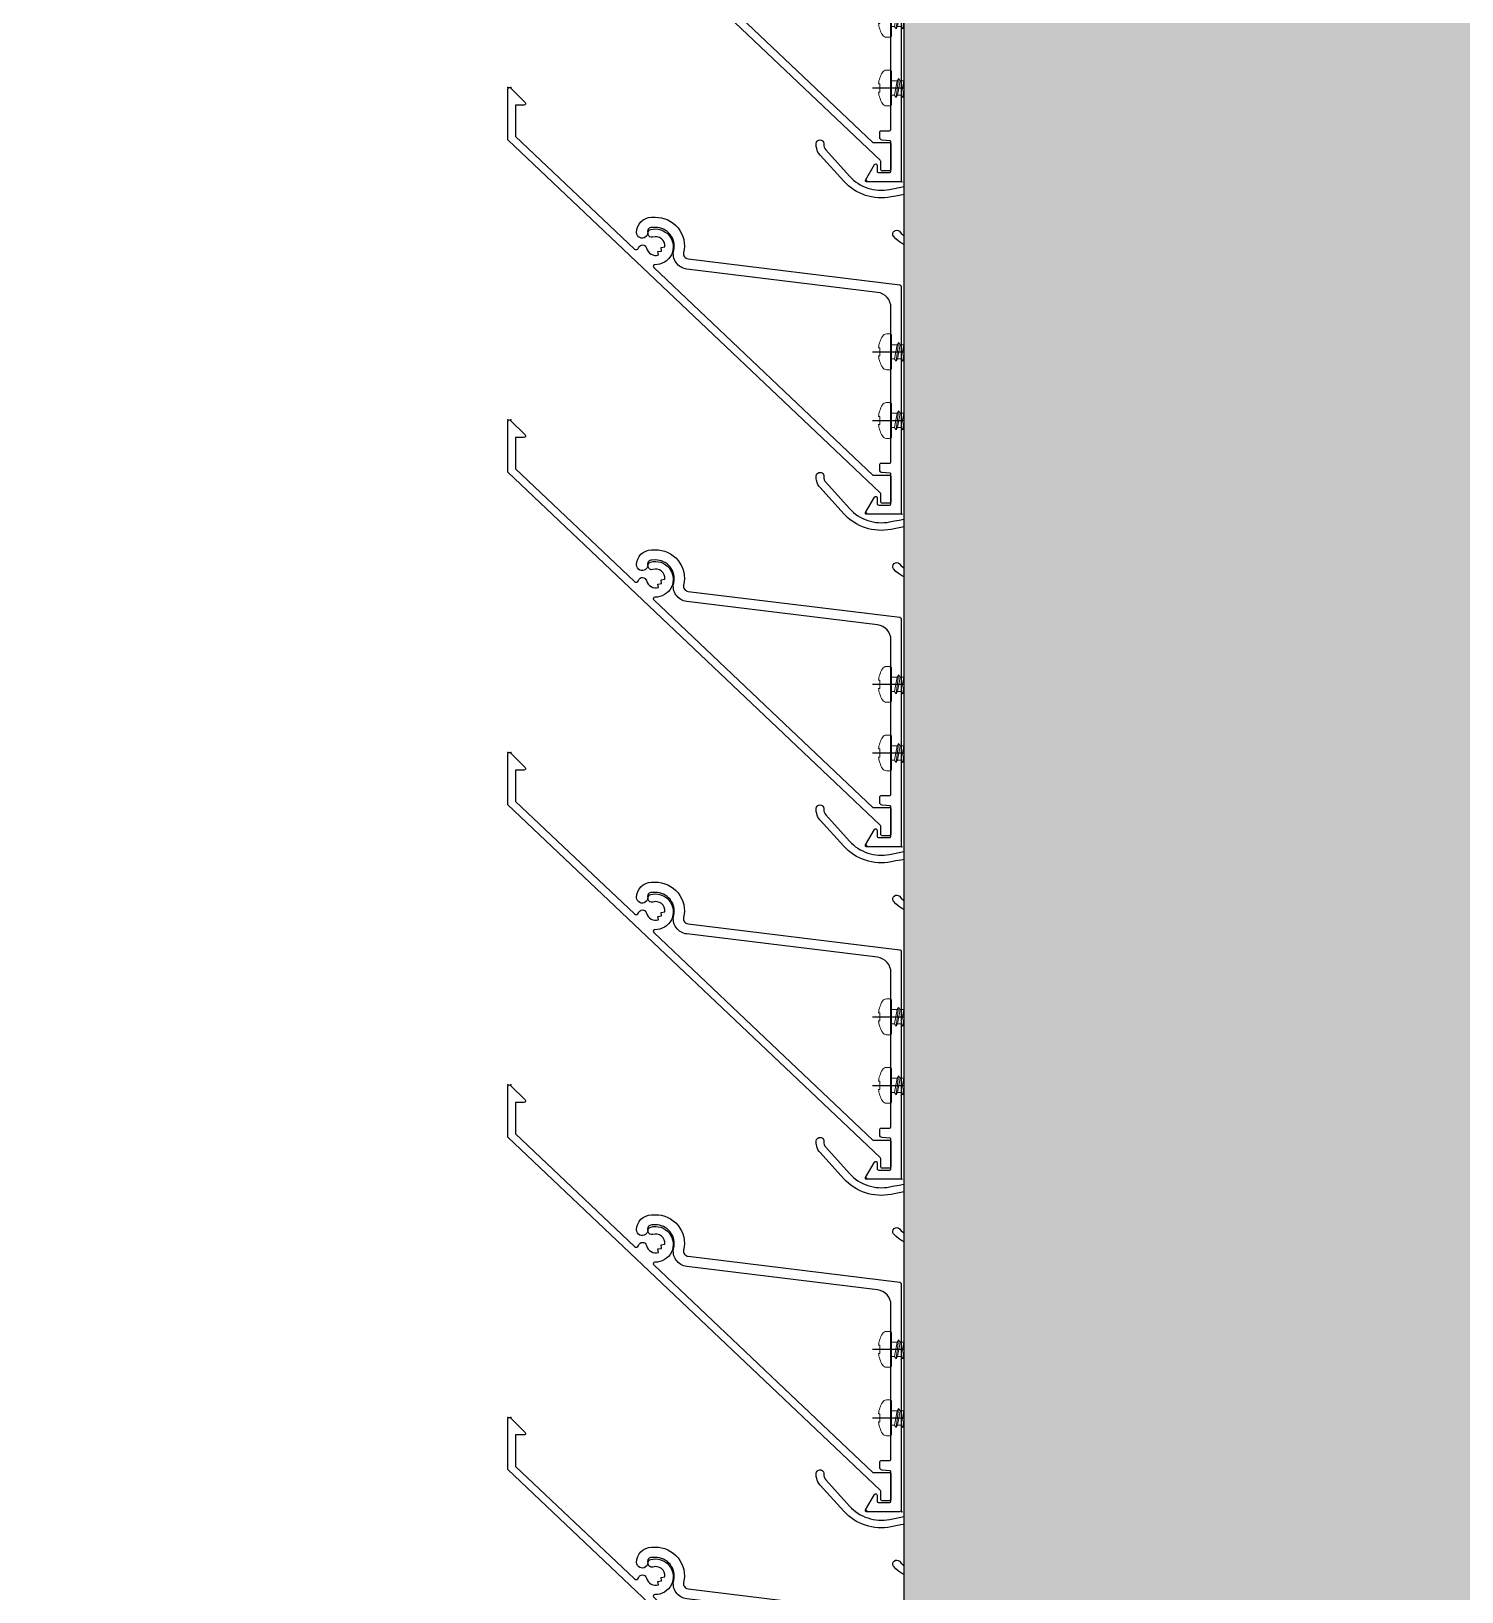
# Model space of a CAD drawing. Header units: millimetres. Extents: x 652937 to 1670132, y 1473552 to 2851037.
# Drawn here: x 708240.4 to 708520.1, y 1492961.7 to 1493266.8 of the extents above; entities that cross this region are included whole.
import ezdxf

# ---------------------------------------------------------------- set-up
doc = ezdxf.new("R2010")
doc.units = ezdxf.units.MM
doc.set_wipeout_variables(frame=1)
doc.linetypes.add('CENTER', pattern=[50.800000000000004, 31.75, -6.35, 6.35, -6.35])
doc.linetypes.add('HIDDEN', pattern=[0.375, 0.25, -0.125])
for name, color, linetype in [('010 - ASPG_ACCESSORIES_MAIN_COLOR_1', 7, 'Continuous'), ('010 - ASPG_EXTR_MAIN_COLOR_2', 7, 'Continuous'), ('010 - ASPG_FLASHING_HATCH_', 7, 'Continuous'), ('010 - ASPG_FLASHING_MAIN_COLOR_4', 7, 'Continuous'), ('010 - ASPG_FLASING_WIPEOUT_', 7, 'Continuous'), ('010 - ASPG_FRAMING_MAIN_COLOR_2', 7, 'Continuous'), ('010 - ASPG_FRAMING_SUB_COLOR_2', 7, 'Continuous'), ('010 - ASPG_FRAMING_WIPEOUT_', 7, 'Continuous'), ('BOLT & SCREW', 7, 'Continuous'), ('Center Line', 7, 'CENTER')]:
    doc.layers.add(name, color=color, linetype=linetype)
doc.layers.add('010 - ASPG_EXTR_DEF_SUB', color=7, linetype='Continuous', plot=False)
for name, color, linetype, lineweight in [('12-GRID', 7, 'CENTER', 13), ('A-230-M_FLOOR', 7, 'Continuous', 25), ('SCREW', 7, 'Continuous', 5)]:
    doc.layers.add(name, color=color, linetype=linetype, lineweight=lineweight)

# ---------------------------------------------------------------- blocks, each defined once
blk = doc.blocks.new('opening')
at = {"layer": 'A-230-M_FLOOR', "color": 7, "linetype": 'HIDDEN', "ltscale": 30}
blk.add_lwpolyline([(6.959782818565145, 13.7348898552591), (23.21289063012227, 1.69725772831589)], dxfattribs=at)
blk = doc.blocks.new('W-1-PP18-ST_ENT3_REV02_20260413-050421_PP18_ENT3_MAIN_PLAN')
at = {"color": 7, "xscale": 1000, "yscale": 1000, "zscale": 1000, "rotation": 90.00830806532032}
blk.add_blockref('opening', (9903.249421250308, -22408.60476810485), dxfattribs=at)
blk = doc.blocks.new('PZG35-9D5')
at = {"layer": 'Center Line', "color": 7}
blk.add_line((1.4210854715202e-14, 3.733653355866409), (1.4210854715202e-14, -10.53404386090006), dxfattribs=at)
at = {"layer": 'SCREW', "color": 7}
for p, q in [((-1.399999999999963, 2.842170943040401e-14), (-1.399999999999963, -1.090192378864657)), ((1.399999999999991, 0), (1.399999999999991, -0.5901923788647139)), ((-1.850000000000009, -1.399999999999977), (1.850000000000037, -0.8999999999999773)), ((-1.850000000000009, -1.399999999999977), (-1.399999999999963, -1.090192378864685)), ((-1.850000000000009, -1.399999999999977), (-1.399999999999963, -1.709807621135297)), ((-1.850000000000009, -2.699999999999989), (1.850000000000037, -2.199999999999989)), ((-1.850000000000009, -2.699999999999989), (-1.399999999999963, -2.390192378864697)), ((-1.850000000000009, -2.699999999999989), (-1.399999999999963, -3.009807621135309)), ((-1.399999999999963, -1.090192378864685), (1.399999999999991, -0.5901923788646855)), ((-1.399999999999963, -1.709807621135297), (1.399999999999991, -1.209807621135297)), ((-1.399999999999963, -1.709807621135269), (-1.399999999999963, -2.390192378864697)), ((-1.399999999999963, -2.390192378864697), (1.399999999999991, -1.890192378864697)), ((-1.399999999999963, -3.009807621135309), (1.399999999999991, -2.509807621135309)), ((-1.399999999999963, -3.009807621135309), (-1.399999999999963, -3.690192378864708)), ((1.850000000000037, -0.8999999999999773), (1.399999999999991, -0.5901923788646855)), ((1.850000000000037, -0.8999999999999773), (1.399999999999991, -1.209807621135297)), ((1.399999999999991, -1.209807621135269), (1.399999999999991, -1.890192378864725)), ((1.850000000000037, -2.199999999999989), (1.399999999999991, -1.890192378864697)), ((1.850000000000037, -2.199999999999989), (1.399999999999991, -2.509807621135309)), ((1.399999999999991, -2.50980762113528), (1.399999999999991, -3.190192378864708)), ((-1.850000000000009, -4), (-1.399999999999963, -3.690192378864708)), ((-1.850000000000009, -4), (-0.9911470940920566, -3.883938796498938)), ((-1.850000000000009, -4), (-1.399999999999963, -4.30980762113532)), ((-1.399999999999963, -3.690192378864708), (-0.8446989986695002, -3.591031485769975)), ((-1.399999999999963, -4.30980762113532), (-1.184865735341859, -4.271390788160659)), ((-1.399999999999963, -4.309807621135349), (-1.399999999999963, -8.099999999999966)), ((0.5619885887190463, -3.339837273736322), (1.399999999999991, -3.190192378864708)), ((0.7141825614195483, -3.653488843051434), (1.850000000000037, -3.5)), ((0.7141825614195483, -3.932275020881832), (1.399999999999991, -3.80980762113532)), ((0.7141825614195483, -4.612659778611231), (1.399999999999991, -4.49019237886472)), ((0.7141825614195483, -4.953488843051389), (1.850000000000037, -4.800000000000011)), ((0.7141825614195483, -5.232275020881843), (1.399999999999991, -5.109807621135332)), ((1.850000000000037, -3.5), (1.399999999999991, -3.190192378864708)), ((1.850000000000037, -3.5), (1.399999999999991, -3.80980762113532)), ((1.399999999999991, -3.809807621135349), (1.399999999999991, -4.490192378864691)), ((1.850000000000037, -4.800000000000011), (1.399999999999991, -4.49019237886472)), ((1.850000000000037, -4.800000000000011), (1.399999999999991, -5.109807621135332)), ((1.399999999999991, -5.109807621135332), (1.399999999999991, -8.099999999999966)), ((1.4210854715202e-14, -9.5), (-1.399999999999963, -8.099999999999966)), ((1.4210854715202e-14, -9.5), (1.399999999999991, -8.099999999999966))]:
    blk.add_line(p, q, dxfattribs=at)
blk.add_lwpolyline([(1.4210854715202e-14, -9.5), (0.7141825614195483, -5.232275020881843), (0.7141825614195483, -3.600899293750615, 0.4176573264866609), (0.4106596181599826, -3.300919979679151, 0.1081021898226624), (-0.8446989986694433, -3.591031485769975), (-1.399999999999991, -4.701675652739141)], format="xyb", dxfattribs=at)
blk = doc.blocks.new('*U9352')
at = {"layer": 'SCREW', "color": 7}
blk.add_lwpolyline([(3.026373332565058, 1.780836269555209, 0.09905967801670053), (0.7999999999999687, 2.546427498927414), (0.7999999999999687, 2.274284095813357), (-0.800000000000054, 2.274284095813357), (-0.800000000000054, 2.546427498927414, 0.09905967801670058), (-3.026373332565143, 1.780836269555209, 0.2665876613401604), (-3.500000000000043, 0.9556546004010897), (-3.500000000000043, 0.1999999999999886, 0.4142135623730938), (-3.300000000000054, 0), (3.299999999999997, 0, 0.4142135623731049), (3.499999999999986, 0.1999999999999886), (3.499999999999957, 0.9556546004010897, 0.2665876613401604)], format="xyb", close=True, dxfattribs=at)
blk.add_blockref('PZG35-9D5', (-1.4210854715202e-14, 0), dxfattribs=at)
blk = doc.blocks.new('*U9355')
at = {"color": 7}
blk.add_point((0, 0), dxfattribs=at)
at = {"layer": '010 - ASPG_ACCESSORIES_MAIN_COLOR_1', "color": 7}
blk.add_lwpolyline([(-39.69999999902211, -0.5999999995172398, 0.4142135623731156), (-39.99999999883585, -0.8999999995638059), (-39.99999999883585, -7.366962144914214, 0.5773502691897371), (-39.65044321701862, -7.568778847059366), (-36.64260295056738, -5.832201459393036, 0.7673269879794871), (-36.78520590183325, -5.299999999645297), (-37.89999999874271, -5.299999999645297, -0.4142135623735732), (-38.19999999902211, -4.999999999656938), (-38.19999999902211, -2.799999999587089, -0.4142135623730951), (-37.99999999883585, -2.59999999951724), (-32.18326623388566, -2.59999999951724, -0.3888787318530097), (-31.98402729420923, -2.782568851142787), (-31.8474567013327, -4.343577870872468, 0.3888787318530089), (-31.34935935237445, -4.799999999528882), (-30.29999999911524, -4.799999999528882, 0.4142135623732408), (-29.99999999883585, -4.499999999540523), (-29.99999999883585, -2.899999999505599, -0.4142135623731785), (-29.69999999902211, -2.59999999951724), (0.4107479506637901, -2.59999999951724, -0.3789692262628873), (3.38851808081381, -5.235465979035143), (7.952927200356498, -42.5207682372482, 0.4465929586642906), (11.6177961837966, -45.07649022702281, -0.4898018444424612), (16.07846395508386, -48.68238816667036), (16.06490363762714, -49.36225294566866, -0.1824796859550777), (15.80227640201338, -50.01801436272836, -0.2679491924113072), (15.32539491611533, -50.16829426406803, 1.122114645179816), (15.09990952932276, -52.3421093734276, 0.4050039718497206), (18.0645059288945, -49.40213623346681), (18.07806624681689, -48.72227145435209, 0.4898054953707174), (11.15966573380865, -43.12966807454978, -0.4465970485362636), (9.938031048281118, -42.27776159492242), (4.866356541635469, -0.8481197821154633, 0.3641755342157969), (4.570876519894227, -0.5999999995172398)], format="xyb", close=True, dxfattribs=at)
at = {"layer": '010 - ASPG_EXTR_DEF_SUB', "color": 7}
for p in [(-39.99999999883585, -0.4999999995172402), (43.44495566345738, -76.89999999944341), (43.44495566345738, -77.49999999954052)]:
    blk.add_point(p, dxfattribs=at)
at = {"layer": '010 - ASPG_EXTR_MAIN_COLOR_2', "color": 7}
blk.add_lwpolyline([(11.37409105408005, -48.15170148877115), (11.47245816211216, -47.43577758665815), (12.17779493960552, -47.55667202338264), (12.29266474000178, -46.78670596401826, -0.5355375090189683), (14.1918134491425, -49.16870282323253, 0.9915718169393263), (15.66379558271728, -49.57599316951273, 1.157025413028558), (8.792231505503878, -48.77291728999153, -0.6885576205791355), (8.274611146422103, -48.98797988444021), (-17.14292736421339, -22.16859813180672), (-32.34153279638849, -6.131750148785431), (-32.34153279638849, -2.899999981694054, 0.4143115081626392), (-32.64163311407901, -2.59999999951724), (-37.54163311352022, -2.59999999951724, 0.4141156188887998), (-37.84153278893791, -2.899999981635847), (-37.84153278893791, -4.299999988411218, 0.4142135623731781), (-37.54153279098682, -4.599999986478724), (-35.98884801496752, -4.599999986478724, -0.205894629290155), (-35.77110154624097, -4.693635078269653), (33.22969053988345, -77.49999999954052), (43.14495566324331, -77.49999999954052, 0.6681786376628355), (43.35708769806661, -76.98786796536915), (40.5215537941549, -74.1523340573247, 0.6681786381757795), (40.00942175951786, -74.36446609156592), (40.00942175951786, -75.99999999802712), (33.87471885257401, -75.99999999802712), (11.86384030175395, -52.7751643466243, -0.5583539238224016), (12.08261241135187, -51.95244935475676, 0.7662751832817146), (12.03674733010121, -50.39291741001107, -0.4385828234445206), (10.70630855322815, -48.05207626283555)], format="xyb", close=True, dxfattribs=at)
at = {"layer": 'SCREW', "color": 7, "rotation": 180}
for p in [(-21.64901723782532, -2.499999999924694), (-8.237076249206439, -2.499999999924694)]:
    blk.add_blockref('*U9352', p, dxfattribs=at)
blk = doc.blocks.new('*U8772')
at = {"color": 7}
blk.add_wipeout([(1234.0000000029718, 4.000000001237595), (60.00000000297587, 4.000000000000455), (60.00000000297587, 69.30000000000086), (1234.0000000029718, 69.300000001238)], dxfattribs=at).dxf.layer = '010 - ASPG_FRAMING_WIPEOUT_'
at = {"layer": '010 - ASPG_FRAMING_MAIN_COLOR_2', "color": 7}
blk.add_lwpolyline([(1204.000000004136, 69.30000000123734), (90.00000000181171, 69.3), (90.00000000181171, 6), (1204.000000004136, 6.000000001237343)], close=True, dxfattribs=at)
at = {"layer": '010 - ASPG_FRAMING_SUB_COLOR_2', "color": 7}
for points in [[(1234.000000002972, 4.000000001237343), (60.00000000297587, 4), (60.00000000297587, 69.3), (1234.000000002972, 69.30000000123734)], [(60.00000000297587, 2.000000000715772), (60.00000000297587, 4), (1234.000000002972, 4.000000001237343), (1234.000000002972, 2.000000001953115)]]:
    blk.add_lwpolyline(points, close=True, dxfattribs=at)
at = {"color": 7, "xscale": -1, "rotation": 180}
for p in [(747.6146986768581, 69.3), (812.6146986768581, 69.3), (877.6146986768581, 69.3), (942.6146986768581, 69.3), (1007.614698676858, 69.3), (1072.614698676858, 69.3)]:
    blk.add_blockref('*U9355', p, dxfattribs=at)
blk = doc.blocks.new('*U9351')
at = {"layer": '12-GRID', "color": 7, "linetype": 'CENTER'}
for p, q in [((5.684341886080801e-14, -6.200000000000029), (5.684341886080801e-14, 2.200000000000029)), ((-4.199999999999973, -2), (4.200000000000085, -2))]:
    blk.add_line(p, q, dxfattribs=at)
at = {"layer": 'BOLT & SCREW', "color": 7}
for p, q in [((-0.553537628269381, -1.771128018217196), (-1.767499999999847, -1.558125000000442)), ((-0.553537628269381, -2.228871981782805), (-1.767500000000483, -2.441875000000354)), ((-0.4577439635652332, -1.771128018217196), (-0.8837500000000146, -1.558125000000442)), ((-0.4577439635652332, -2.228871981782805), (-0.8837500000000146, -2.441875000000354)), ((-0.2288719817826677, -1.446462371730204), (-0.4418749999998197, -0.2325000000002947)), ((-0.2288719817826677, -1.542256036434869), (-0.4418749999998197, -1.116250000000048)), ((-0.2288719817826677, -2.457743963565131), (-0.4418749999998197, -2.883750000000271)), ((-0.2288719817821107, -2.553537628269438), (-0.4418749999998197, -3.767500000000023)), ((0.2288719817822642, -1.446462371730562), (0.4418749999996946, -0.2324999999999764)), ((0.2288719817822642, -1.542256036434869), (0.4418749999996946, -1.116250000000048)), ((0.4418749999996946, -2.883750000000271), (0.2288719817829008, -2.457743963565131)), ((0.2288719817829008, -2.553537628269438), (0.4418749999999732, -3.767500000000023)), ((0.4577439635647103, -1.771128018217196), (0.8837499999994917, -1.558125000000442)), ((0.4577439635647103, -2.228871981782805), (0.8837500000001283, -2.441874999999877)), ((0.5535376282692559, -1.771128018217196), (1.767500000000001, -1.558125000000124)), ((0.5535376282692559, -2.228871981782805), (1.767500000000001, -2.441874999999877))]:
    blk.add_line(p, q, dxfattribs=at)
for points in [[(-1.767500000000006, -1.558125000000442), (-0.8837500000001342, -1.558125000000442, 0.4142135623730394), (-0.4418749999998197, -1.116250000000048), (-0.4418749999998197, -0.2325000000002947), (0.4418749999996946, -0.2324999999999764), (0.4418749999996946, -1.116250000000048, 0.4142135623731505), (0.8837500000000089, -1.558125000000442), (1.76750000000012, -1.558125000000124), (1.76750000000012, -2.441874999999877), (0.8837500000000089, -2.441874999999877, 0.414213562373095), (0.4418749999996946, -2.883750000000271), (0.4418749999999732, -3.767500000000023), (-0.4418749999998197, -3.767500000000023), (-0.4418749999998197, -2.883750000000271, 0.4142135623730397), (-0.8837500000001342, -2.441875000000354), (-1.767500000000483, -2.441875000000354)], [(0.2288719817829008, -2.457743963565131, -0.414213562373095), (0.4577439635645909, -2.228871981782805), (0.5535376282692559, -2.228871981782805), (0.5535376282692559, -1.771128018217196), (0.4577439635645909, -1.771128018217196, -0.4142135623730951), (0.228871981782105, -1.542256036434869), (0.228871981782105, -1.446462371730562), (-0.2288719817826677, -1.446462371730204), (-0.2288719817826677, -1.542256036434869, -0.4142135623730951), (-0.4577439635649944, -1.771128018217196), (-0.553537628269381, -1.771128018217196), (-0.553537628269381, -2.228871981782805), (-0.4577439635649944, -2.228871981782805, -0.4142135623730951), (-0.2288719817826677, -2.457743963565131), (-0.2288719817822698, -2.553537628269438), (0.2288719817829008, -2.553537628269438)]]:
    blk.add_lwpolyline(points, format="xyb", close=True, dxfattribs=at)
blk.add_circle((5.684341886080801e-14, -2), 3.5, dxfattribs=at)
blk = doc.blocks.new('*U8773')
at = {"layer": '010 - ASPG_EXTR_DEF_SUB', "color": 7}
for p in [(650, -1.251976300409297e-10), (715, -1.377173930450226e-10), (780, -1.502371560491156e-10), (845, -1.627569190532085e-10), (910, -1.752766820573015e-10)]:
    blk.add_point(p, dxfattribs=at)
at = {"layer": '010 - ASPG_EXTR_MAIN_COLOR_2', "color": 7}
for points in [[(633.9636769010685, 67.20642238192168, -0.09885145914925667), (634.8173400671221, 66.03380806529104, -0.2058282691334744), (634.7936664214358, 61.20460651110999, -0.1151163694662807), (631.3683241284452, 57.18072180566752, 0.822373071447778)], [(632.4550462905318, 56.10392398626219, 0.109184526549196), (636.1486009340733, 60.55948756880035, 0.2083234795678962), (636.1894268463366, 66.64026457496594, 0.1005277992320483), (634.9723091390915, 68.31671042170284, 0.1451157280627245), (631.2923091310076, 70.06714037136781)], [(951.3521102210507, 67.62217621307289, -0.04582868044492008), (932.7838222887367, 45.76076047349423, -0.5604921351226578), (932.2875053561293, 45.88571992114819, 0.3178599151680848), (929.2119114198722, 48.23749049508413, 0.9532878111822051), (929.0820726789534, 46.71593409549612, -2.423003988231831), (927.2580695222132, 44.89173717528982, 0.9523147976297285), (925.7363446820527, 44.76348824828099, 0.3008214087947553), (927.8898747372441, 41.75529025425138, -0.5604921351218277), (927.9835184067488, 41.25212405488062, -0.01942473842078824), (918.6239250916988, 33.46052617038302, -0.5525007933269362), (918.1474985848181, 33.63667257968271, 0.3444609008774969), (914.9894988052547, 36.29767865978582, 0.9520149233436535), (914.8615776561201, 34.7759340954938, -2.42318646531747), (913.0375749985687, 32.95193143759323, 0.9520149233867892), (911.5158304339275, 32.82401028874963, 0.2853998218446234), (913.4930240777321, 29.88851448259018, -0.5533776808031501), (913.5629085102119, 29.38496566237816, 0.03067395406819984), (898.4630128806457, 15.05729964538412, 0.4171002255848137), (899.114368729759, 5.27296420501014, 0.9355530918984264), (900.0966641549021, 6.406584819545316, -0.4344100119147308), (899.803354519885, 14.29476617468688, -0.01499848524836865), (906.9205648060888, 21.45455419173166, -0.7383485292466446), (909.917139344383, 19.76412730297241, 0.004917316774645771), (906.8066999851726, 4.80386410624422, 0.2636109069979271), (909.8802099335007, -4.460317215184403), (914.9957336951047, -9.084236265044382, 0.1258843890439943), (916.2677612504922, -9.753782964370401, 0.04427494949630078), (917.0895440597087, -9.866966023168715, 1.107654826573523), (917.1254592109472, -8.331805701717457, -0.2155958426847688), (916.0232266592793, -7.99102541705426), (910.8860520706512, -3.347536196408981, -0.2636109069978752), (908.2782254475169, 4.512981288425436, -0.004854851929905817), (911.34138361644, 19.25507699983362, 0.2339601468136614), (910.8154424866661, 21.95487343805078, -0.2408104543272742), (910.7103134100325, 24.9031081066926, -0.1041570884704408), (910.7846048693173, 25.00194829801265), (912.99301963998, 26.93374890845669, -0.2290212912668875), (915.7006792640314, 26.88725557009391, -0.3817208427142056), (920.2736195935868, 9.069098417413699, 0.9773819303748196), (921.6203112956136, 8.407760736240817, 0.3611050424324235), (917.4081621826626, 27.50327562540704, -0.4961260631527202), (917.4429225292988, 30.6881254172761, 0.003188108562510474), (919.0558096300811, 31.90200527402274, -0.00282652430436861), (920.561955856625, 33.06505110446531, 0.07704788012868193), (953.7415275620297, 68.43644483812321, -0.2476739044870795)]]:
    blk.add_lwpolyline(points, format="xyb", dxfattribs=at)
for points in [[(680.7587749278173, 70.0671403713553, 0.4336592857269459), (680.4594267569482, 69.74737493500865), (680.8413778650574, 63.96271307491983, 0.0820690263538202), (680.8636512933299, 63.86745857021592, 0.7206537881255028), (682.3290865048766, 63.97254170028313, 0.07922428198988747), (682.3377835312858, 64.06661670514436), (682.0687732263468, 68.14078645622644, -0.4336592857264138), (682.4679041211493, 68.56714037129709), (690.8611929877661, 68.5671403713553, -0.6073848710044985), (691.3521102210507, 67.62217621312297, -0.04582868044492008), (672.7838222887367, 45.76076047354431, -0.5604921351226578), (672.2875053561293, 45.88571992119827, 0.3178599151680848), (669.2119114198722, 48.23749049513421, 0.9532878111822051), (669.0820726789534, 46.7159340955462, -2.423003988231831), (667.2580695222132, 44.8917371753399, 0.9523147976297285), (665.7363446820527, 44.76348824833107, 0.3008214087947553), (667.8898747372441, 41.75529025430146, -0.5604921351218277), (667.9835184067488, 41.2521240549307, -0.01942473842078824), (658.6239250916988, 33.4605261704331, -0.5525007933269362), (658.1474985848181, 33.63667257973279, 0.3444609008774969), (654.9894988052547, 36.2976786598359, 0.9520149233436535), (654.8615776561201, 34.77593409554387, -2.42318646531747), (653.0375749985687, 32.95193143764331, 0.9520149233867892), (651.5158304339275, 32.82401028879971, 0.2853998218446234), (653.4930240777321, 29.88851448264026, -0.5533776808031501), (653.5629085102119, 29.38496566242824, 0.03067395406819984), (638.4630128806457, 15.0572996454342, 0.4171002255848137), (639.114368729759, 5.272964205060219, 0.9355530918984264), (640.0966641549021, 6.406584819595395, -0.4344100119147308), (639.803354519885, 14.29476617473696, -0.01499848524836865), (646.9205648060888, 21.45455419178174, -0.7383485292466446), (649.917139344383, 19.76412730302249, 0.004917316774645771), (646.8066999851726, 4.803864106294299, 0.2636109069979271), (649.8802099335007, -4.460317215134324), (654.9957336951047, -9.084236264994303, 0.1258843890439943), (656.2677612504922, -9.753782964320322, 0.04427494949630078), (657.0895440597087, -9.866966023118636, 1.107654826573523), (657.1254592109472, -8.331805701667378, -0.2155958426847688), (656.0232266592793, -7.991025417004181), (650.8860520706512, -3.347536196358902, -0.2636109069978752), (648.2782254475169, 4.512981288475515, -0.004854851929905817), (651.34138361644, 19.2550769998837, 0.2339601468136614), (650.8154424866661, 21.95487343810086, -0.2408104543272742), (650.7103134100325, 24.90310810674268, -0.1041570884704408), (650.7846048693173, 25.00194829806273), (652.99301963998, 26.93374890850677, -0.2290212912668875), (655.7006792640314, 26.88725557014399, -0.3817208427142056), (660.2736195935868, 9.069098417463778, 0.9773819303748196), (661.6203112956136, 8.407760736290896, 0.3611050424324235), (657.4081621826626, 27.50327562545712, -0.4961260631527202), (657.4429225292988, 30.68812541732618, 0.003188108562510474), (659.0558096300811, 31.90200527407282, -0.00282652430436861), (660.561955856625, 33.06505110451539, 0.07704788012868193), (693.7415275620297, 68.43644483817329, -0.2476739044870795), (693.9891886156984, 68.56714037129709), (695.9840893819928, 68.56714037129709, -0.04413111325910057), (696.4728248161264, 68.50458020221262, -0.1258462906385483), (698.9636769010685, 67.20642238190916, -0.09885145914925667), (699.8173400671221, 66.03380806527852, -0.2058282691334744), (699.7936664214358, 61.20460651109747, -0.1151163694662807), (696.3683241284452, 57.180721805655, 0.822373071447778), (697.4550462905318, 56.10392398624967, 0.109184526549196), (701.1486009340733, 60.55948756878783, 0.2083234795678962), (701.1894268463366, 66.64026457495342, 0.1005277992320483), (699.9723091390915, 68.31671042169032, 0.1451157280627245), (696.2923091310076, 70.0671403713553)], [(745.7587749278173, 70.06714037134277, 0.4336592857269459), (745.4594267569482, 69.74737493499613), (745.8413778650574, 63.96271307490731, 0.0820690263538202), (745.8636512933299, 63.8674585702034, 0.7206537881255028), (747.3290865048766, 63.97254170027061, 0.07922428198988747), (747.3377835312858, 64.06661670513184), (747.0687732263468, 68.14078645621392, -0.4336592857264138), (747.4679041211493, 68.56714037128457), (755.8611929877661, 68.56714037134277, -0.6073848710044985), (756.3521102210507, 67.62217621311045, -0.04582868044492008), (737.7838222887367, 45.76076047353179, -0.5604921351226578), (737.2875053561293, 45.88571992118575, 0.3178599151680848), (734.2119114198722, 48.23749049512169, 0.9532878111822051), (734.0820726789534, 46.71593409553368, -2.423003988231831), (732.2580695222132, 44.89173717532738, 0.9523147976297285), (730.7363446820527, 44.76348824831855, 0.3008214087947553), (732.8898747372441, 41.75529025428894, -0.5604921351218277), (732.9835184067488, 41.25212405491818, -0.01942473842078824), (723.6239250916988, 33.46052617042058, -0.5525007933269362), (723.1474985848181, 33.63667257972027, 0.3444609008774969), (719.9894988052547, 36.29767865982338, 0.9520149233436535), (719.8615776561201, 34.77593409553135, -2.42318646531747), (718.0375749985687, 32.95193143763079, 0.9520149233867892), (716.5158304339275, 32.82401028878719, 0.2853998218446234), (718.4930240777321, 29.88851448262774, -0.5533776808031501), (718.5629085102119, 29.38496566241572, 0.03067395406819984), (703.4630128806457, 15.05729964542168, 0.4171002255848137), (704.114368729759, 5.2729642050477, 0.9355530918984264), (705.0966641549021, 6.406584819582875, -0.4344100119147308), (704.803354519885, 14.29476617472444, -0.01499848524836865), (711.9205648060888, 21.45455419176922, -0.7383485292466446), (714.917139344383, 19.76412730300997, 0.004917316774645771), (711.8066999851726, 4.803864106281779, 0.2636109069979271), (714.8802099335007, -4.460317215146844), (719.9957336951047, -9.084236265006822, 0.1258843890439943), (721.2677612504922, -9.753782964332842, 0.04427494949630078), (722.0895440597087, -9.866966023131155, 1.107654826573523), (722.1254592109472, -8.331805701679897, -0.2155958426847688), (721.0232266592793, -7.991025417016701), (715.8860520706512, -3.347536196371422, -0.2636109069978752), (713.2782254475169, 4.512981288462996, -0.004854851929905817), (716.34138361644, 19.25507699987118, 0.2339601468136614), (715.8154424866661, 21.95487343808834, -0.2408104543272742), (715.7103134100325, 24.90310810673016, -0.1041570884704408), (715.7846048693173, 25.00194829805021), (717.99301963998, 26.93374890849425, -0.2290212912668875), (720.7006792640314, 26.88725557013147, -0.3817208427142056), (725.2736195935868, 9.069098417451258, 0.9773819303748196), (726.6203112956136, 8.407760736278377, 0.3611050424324235), (722.4081621826626, 27.5032756254446, -0.4961260631527202), (722.4429225292988, 30.68812541731366, 0.003188108562510474), (724.0558096300811, 31.9020052740603, -0.00282652430436861), (725.561955856625, 33.06505110450287, 0.07704788012868193), (758.7415275620297, 68.43644483816077, -0.2476739044870795), (758.9891886156984, 68.56714037128457), (760.9840893819928, 68.56714037128457, -0.04413111325910057), (761.4728248161264, 68.5045802022001, -0.1258462906385483), (763.9636769010685, 67.20642238189664, -0.09885145914925667), (764.8173400671221, 66.033808065266, -0.2058282691334744), (764.7936664214358, 61.20460651108495, -0.1151163694662807), (761.3683241284452, 57.18072180564248, 0.822373071447778), (762.4550462905318, 56.10392398623715, 0.109184526549196), (766.1486009340733, 60.55948756877531, 0.2083234795678962), (766.1894268463366, 66.6402645749409, 0.1005277992320483), (764.9723091390915, 68.3167104216778, 0.1451157280627245), (761.2923091310076, 70.06714037134277)], [(810.7587749278173, 70.06714037133025, 0.4336592857269459), (810.4594267569482, 69.74737493498361), (810.8413778650574, 63.96271307489479, 0.0820690263538202), (810.8636512933299, 63.86745857019088, 0.7206537881255028), (812.3290865048766, 63.97254170025809, 0.07922428198988747), (812.3377835312858, 64.06661670511932), (812.0687732263468, 68.1407864562014, -0.4336592857264138), (812.4679041211493, 68.56714037127205), (820.8611929877661, 68.56714037133025, -0.6073848710044985), (821.3521102210507, 67.62217621309793, -0.04582868044492008), (802.7838222887367, 45.76076047351927, -0.5604921351226578), (802.2875053561293, 45.88571992117323, 0.3178599151680848), (799.2119114198722, 48.23749049510917, 0.9532878111822051), (799.0820726789534, 46.71593409552116, -2.423003988231831), (797.2580695222132, 44.89173717531486, 0.9523147976297285), (795.7363446820527, 44.76348824830603, 0.3008214087947553), (797.8898747372441, 41.75529025427642, -0.5604921351218277), (797.9835184067488, 41.25212405490566, -0.01942473842078824), (788.6239250916988, 33.46052617040806, -0.5525007933269362), (788.1474985848181, 33.63667257970775, 0.3444609008774969), (784.9894988052547, 36.29767865981086, 0.9520149233436535), (784.8615776561201, 34.77593409551883, -2.42318646531747), (783.0375749985687, 32.95193143761827, 0.9520149233867892), (781.5158304339275, 32.82401028877467, 0.2853998218446234), (783.4930240777321, 29.88851448261522, -0.5533776808031501), (783.5629085102119, 29.3849656624032, 0.03067395406819984), (768.4630128806457, 15.05729964540916, 0.4171002255848137), (769.114368729759, 5.27296420503518, 0.9355530918984264), (770.0966641549021, 6.406584819570355, -0.4344100119147308), (769.803354519885, 14.29476617471192, -0.01499848524836865), (776.9205648060888, 21.4545541917567, -0.7383485292466446), (779.917139344383, 19.76412730299745, 0.004917316774645771), (776.8066999851726, 4.803864106269259, 0.2636109069979271), (779.8802099335007, -4.460317215159364), (784.9957336951047, -9.084236265019342, 0.1258843890439943), (786.2677612504922, -9.753782964345362, 0.04427494949630078), (787.0895440597087, -9.866966023143675, 1.107654826573523), (787.1254592109472, -8.331805701692417, -0.2155958426847688), (786.0232266592793, -7.991025417029221), (780.8860520706512, -3.347536196383942, -0.2636109069978752), (778.2782254475169, 4.512981288450476, -0.004854851929905817), (781.34138361644, 19.25507699985866, 0.2339601468136614), (780.8154424866661, 21.95487343807582, -0.2408104543272742), (780.7103134100325, 24.90310810671764, -0.1041570884704408), (780.7846048693173, 25.00194829803769), (782.99301963998, 26.93374890848173, -0.2290212912668875), (785.7006792640314, 26.88725557011895, -0.3817208427142056), (790.2736195935868, 9.069098417438738, 0.9773819303748196), (791.6203112956136, 8.407760736265857, 0.3611050424324235), (787.4081621826626, 27.50327562543208, -0.4961260631527202), (787.4429225292988, 30.68812541730114, 0.003188108562510474), (789.0558096300811, 31.90200527404778, -0.00282652430436861), (790.561955856625, 33.06505110449035, 0.07704788012868193), (823.7415275620297, 68.43644483814825, -0.2476739044870795), (823.9891886156984, 68.56714037127205), (825.9840893819928, 68.56714037127205, -0.04413111325910057), (826.4728248161264, 68.50458020218758, -0.1258462906385483), (828.9636769010685, 67.20642238188412, -0.09885145914925667), (829.8173400671221, 66.03380806525348, -0.2058282691334744), (829.7936664214358, 61.20460651107243, -0.1151163694662807), (826.3683241284452, 57.18072180562996, 0.822373071447778), (827.4550462905318, 56.10392398622463, 0.109184526549196), (831.1486009340733, 60.55948756876279, 0.2083234795678962), (831.1894268463366, 66.64026457492838, 0.1005277992320483), (829.9723091390915, 68.31671042166528, 0.1451157280627245), (826.2923091310076, 70.06714037133025)], [(875.7587749278173, 70.06714037131773, 0.4336592857269459), (875.4594267569482, 69.74737493497109), (875.8413778650574, 63.96271307488227, 0.0820690263538202), (875.8636512933299, 63.86745857017836, 0.7206537881255028), (877.3290865048766, 63.97254170024557, 0.07922428198988747), (877.3377835312858, 64.0666167051068), (877.0687732263468, 68.14078645618888, -0.4336592857264138), (877.4679041211493, 68.56714037125953), (885.8611929877661, 68.56714037131773, -0.6073848710044985), (886.3521102210507, 67.62217621308541, -0.04582868044492008), (867.7838222887367, 45.76076047350675, -0.5604921351226578), (867.2875053561293, 45.88571992116071, 0.3178599151680848), (864.2119114198722, 48.23749049509665, 0.9532878111822051), (864.0820726789534, 46.71593409550864, -2.423003988231831), (862.2580695222132, 44.89173717530234, 0.9523147976297285), (860.7363446820527, 44.76348824829351, 0.3008214087947553), (862.8898747372441, 41.7552902542639, -0.5604921351218277), (862.9835184067488, 41.25212405489314, -0.01942473842078824), (853.6239250916988, 33.46052617039554, -0.5525007933269362), (853.1474985848181, 33.63667257969523, 0.3444609008774969), (849.9894988052547, 36.29767865979834, 0.9520149233436535), (849.8615776561201, 34.77593409550632, -2.42318646531747), (848.0375749985687, 32.95193143760575, 0.9520149233867892), (846.5158304339275, 32.82401028876215, 0.2853998218446234), (848.4930240777321, 29.8885144826027, -0.5533776808031501), (848.5629085102119, 29.38496566239068, 0.03067395406819984), (833.4630128806457, 15.05729964539664, 0.4171002255848137), (834.114368729759, 5.27296420502266, 0.9355530918984264), (835.0966641549021, 6.406584819557835, -0.4344100119147308), (834.803354519885, 14.2947661746994, -0.01499848524836865), (841.9205648060888, 21.45455419174418, -0.7383485292466446), (844.917139344383, 19.76412730298493, 0.004917316774645771), (841.8066999851726, 4.803864106256739, 0.2636109069979271), (844.8802099335007, -4.460317215171884), (849.9957336951047, -9.084236265031862, 0.1258843890439943), (851.2677612504922, -9.753782964357882, 0.04427494949630078), (852.0895440597087, -9.866966023156195, 1.107654826573523), (852.1254592109472, -8.331805701704937, -0.2155958426847688), (851.0232266592793, -7.99102541704174), (845.8860520706512, -3.347536196396462, -0.2636109069978752), (843.2782254475169, 4.512981288437956, -0.004854851929905817), (846.34138361644, 19.25507699984614, 0.2339601468136614), (845.8154424866661, 21.9548734380633, -0.2408104543272742), (845.7103134100325, 24.90310810670512, -0.1041570884704408), (845.7846048693173, 25.00194829802517), (847.99301963998, 26.93374890846921, -0.2290212912668875), (850.7006792640314, 26.88725557010643, -0.3817208427142056), (855.2736195935868, 9.069098417426218, 0.9773819303748196), (856.6203112956136, 8.407760736253337, 0.3611050424324235), (852.4081621826626, 27.50327562541956, -0.4961260631527202), (852.4429225292988, 30.68812541728862, 0.003188108562510474), (854.0558096300811, 31.90200527403526, -0.00282652430436861), (855.561955856625, 33.06505110447783, 0.07704788012868193), (888.7415275620297, 68.43644483813573, -0.2476739044870795), (888.9891886156984, 68.56714037125953), (890.9840893819928, 68.56714037125953, -0.04413111325910057), (891.4728248161264, 68.50458020217506, -0.1258462906385483), (893.9636769010685, 67.2064223818716, -0.09885145914925667), (894.8173400671221, 66.03380806524096, -0.2058282691334744), (894.7936664214358, 61.20460651105991, -0.1151163694662807), (891.3683241284452, 57.18072180561744, 0.822373071447778), (892.4550462905318, 56.10392398621211, 0.109184526549196), (896.1486009340733, 60.55948756875027, 0.2083234795678962), (896.1894268463366, 66.64026457491586, 0.1005277992320483), (894.9723091390915, 68.31671042165276, 0.1451157280627245), (891.2923091310076, 70.06714037131773)]]:
    blk.add_lwpolyline(points, format="xyb", close=True, dxfattribs=at)
at = {"color": 7, "rotation": 179.999999999989}
for p in [(669.0868637450039, 42.88714037130407), (734.0868637450039, 42.88714037129155), (799.0868637450039, 42.88714037127903), (864.0868637450039, 42.88714037126651), (929.0868637450039, 42.88714037125399), (654.8663687226363, 30.94714037130174), (719.8663687226363, 30.94714037128922), (784.8663687226363, 30.9471403712767), (849.8663687226363, 30.94714037126418), (914.8663687226363, 30.94714037125166)]:
    blk.add_blockref('*U9351', p, dxfattribs=at)
blk = doc.blocks.new('W-1-PP18-ST_ENT3_REV02_20260413-054934_PP18_ENT3_ASPG_MAIN_PL')
at = {"color": 7, "rotation": 90}
blk.add_blockref('*U8772', (8152.999999998603, -448), dxfattribs=at)
at = {"color": 7, "xscale": -1, "rotation": 270}
blk.add_blockref('*U8773', (8076.333037853707, -325.1522634674329), dxfattribs=at)
blk = doc.blocks.new('*U9127')
at = {"color": 7}
blk.add_wipeout([(0, 69.29999999994834), (1720.2999999973088, 69.29999999997608), (1598.9999999975416, -51.99999999996953), (0, -51.99999999999727)], dxfattribs=at).dxf.layer = '010 - ASPG_FLASING_WIPEOUT_'
at = {"layer": '010 - ASPG_FLASHING_HATCH_'}
h = blk.add_hatch(dxfattribs=at)
h.set_pattern_fill('DOTS', scale=0.1)
h.set_pattern_definition([(0, (0, 0), (3.96875, 7.9375), [0, -7.9375])])
h.paths.add_polyline_path([(-2.8421709430404e-14, 69.29999999999998), (1720.299999997487, 69.3000000000267), (1598.99999999772, -51.9999999999733), (3.155443620884047e-30, -52.00000000000001)])
at = {"layer": '010 - ASPG_FLASHING_MAIN_COLOR_4', "color": 7}
blk.add_lwpolyline([(-2.8421709430404e-14, 69.29999999999998), (1720.299999997487, 69.3000000000267), (1598.99999999772, -51.9999999999733), (3.155443620884047e-30, -52.00000000000001)], close=True, dxfattribs=at)
blk = doc.blocks.new('W-1-PP18-ST_ENT3_REV02_20260618-221618_LOPF_FLASHING')
at = {"color": 7, "rotation": 90}
blk.add_blockref('*U9127', (8286.52158245095, -398.8428310141899), dxfattribs=at)

msp = doc.modelspace()

# ---------------------------------------------------------------- block references
at = {"color": 7}
msp.add_blockref('W-1-PP18-ST_ENT3_REV02_20260413-050421_PP18_ENT3_MAIN_PLAN', (700327.4221813822, 1492652.712323123), dxfattribs=at)

# ---------------------------------------------------------------- next in the draw order: block references
msp.add_blockref('W-1-PP18-ST_ENT3_REV02_20260413-054934_PP18_ENT3_ASPG_MAIN_PL', (700327.4221813822, 1492652.712323123), dxfattribs=at)

# ---------------------------------------------------------------- next in the draw order: block references
msp.add_blockref('W-1-PP18-ST_ENT3_REV02_20260618-221618_LOPF_FLASHING', (700193.9005989314, 1492603.555154138), dxfattribs=at)

doc.saveas('drawing.dxf')
